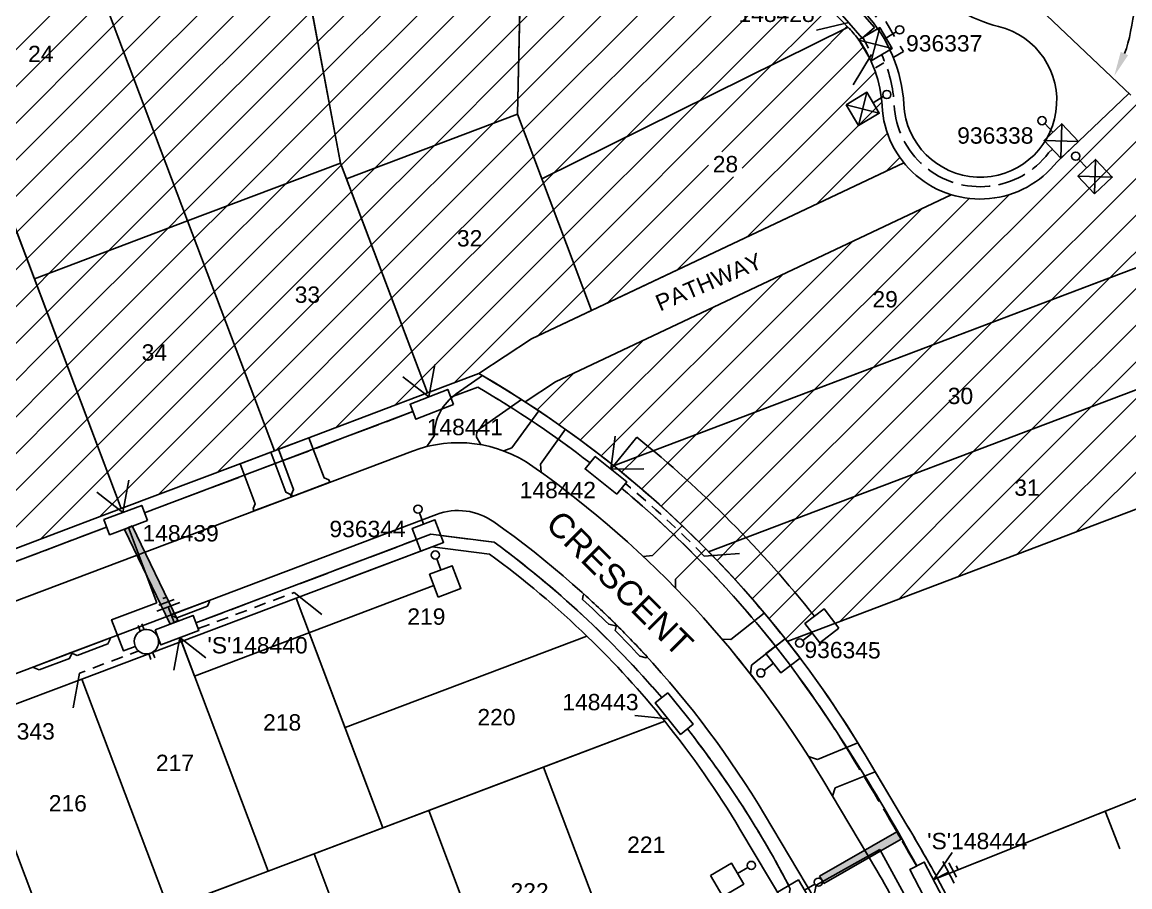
# Model space of a CAD drawing. Header units: metres. Extents: x 310835 to 311433, y 6270349 to 6270744.
# Drawn here: x 311224.4 to 311359.8, y 6270585.3 to 6270691.1 of the extents above; entities that cross this region are included whole.
import ezdxf
from ezdxf import colors
from ezdxf.entities.mleader import LeaderData, LeaderLine
from ezdxf.enums import TextEntityAlignment as Align
from ezdxf.math import Vec2, Vec3

# ---------------------------------------------------------------- set-up
doc = ezdxf.new("R2010")
doc.units = ezdxf.units.M
doc.header["$LTSCALE"] = 0.7
for name, pattern in [('Cable Exist OH', [1, 1, 0]), ('Cable Exist UG', [8.2, 4, -1.2, 1.8, -1.2]), ('Dash', [5, 3, -2]), ('IE Trench LV', [6.5, 5, -1.5])]:
    doc.linetypes.add(name, pattern=pattern)
doc.layers.get('0').update_dxf_attribs({"color": 6})
for name, color, linetype in [('_User Miscellaneous1', 3, 'Continuous'), ('_User Miscellaneous11', 7, 'Continuous'), ('_User Miscellaneous3', 11, 'Continuous'), ('_User Miscellaneous4', 7, 'Continuous'), ('_User Miscellaneous7', 150, 'Continuous'), ('_User Miscellaneous8', 7, 'Continuous'), ('_User Miscellaneous9', 8, 'Continuous'), ('Cadastre Developer_SP_NEW', 4, 'Continuous'), ('Cadastre Roads_SP_EXT', 4, 'Continuous'), ('Cadastre Roads_SP_NEW', 8, 'Continuous'), ('Duct_SP_NEW', 2, 'Continuous'), ('Equip_LV_NEW', 5, 'Continuous'), ('Mains_LV_NEW_R6', 2, 'Continuous'), ('Mains_LV_NEW_T84', 2, 'Continuous'), ('Services_SP_NEW_UG', 2, 'Continuous'), ('SupportsUG_SP_LV_NEW', 2, 'Continuous'), ('SupportsUG_SP_LV_SL_NEW', 2, 'Continuous'), ('Trench_SP_NEW', 2, 'Continuous')]:
    doc.layers.add(name, color=color, linetype=linetype)
doc.layers.add('_User Miscellaneous5', color=7, linetype='Continuous', lineweight=35)
doc.layers.add('_User Notes', color=7, linetype='Continuous', plot=False)
doc.styles.add('ARIAL', font='arial.ttf', dxfattribs={"height": 2})
doc.styles.add('POLE_LABEL', font='arial.ttf')
doc.styles.add('SL_LABEL', font='arial.ttf')
doc.styles.get("Standard").update_dxf_attribs({"font": 'arial.ttf'})
doc.styles.add('style1', font='iso3098b.shx')
doc.linetypes.add('Cable New UG', pattern='A,8,-1,["x",style1,S=3.5,R=0,X=0.35,Y=-1],-3.5', length=12.5)
doc.linetypes.add('Cable Z', pattern='A,8,-1,["Z",Standard,S=2.5,R=0,X=0.35,Y=-1.25],-3.5', length=12.5)

# ---------------------------------------------------------------- blocks, each defined once
blk = doc.blocks.new('*U86')
at = {"layer": '_User Miscellaneous7', "lineweight": -3}
for points in [[(5.99, -2.43), (5.99, -0.98)], [(4.51, -2.43), (7.49, -5.42)], [(7.48, -2.43), (4.51, -5.4)]]:
    blk.add_lwpolyline(points, dxfattribs=at)
blk.add_lwpolyline([(4.51, -5.4), (7.48, -5.4), (7.48, -2.43), (4.51, -2.43)], close=True, dxfattribs=at)
blk.add_circle((5.99, -0.48), 0.5, dxfattribs=at)
at = {"layer": '_User Miscellaneous8', "color": 2, "lineweight": -3}
blk.add_lwpolyline([(-1.49, 0), (1.49, 0), (1.49, 2.97), (-1.49, 2.97)], close=True, dxfattribs=at)
at = {"layer": '_User Miscellaneous9', "color": 2, "lineweight": -3}
for points in [[(-1.49, 2.97), (1.5, -0.01)], [(1.49, 2.97), (-1.49, -0.01)]]:
    blk.add_lwpolyline(points, dxfattribs=at)
at = {"style": 'POLE_LABEL', "flags": 9}
blk.add_attdef('STRUCTURE_PLANT_NUMBER', text='', height=0.2, dxfattribs=at).set_placement((1.64, 1.73), align=Align.MIDDLE_LEFT)
for tag, flags, p in [('STREET_CODE', 9, (1.64, 1.49)), ('COLUMN_TYPE', 9, (1.64, 1.29)), ('OWNED_BY', 9, (1.64, 1.09)), ('OPERATED_BY', 9, (1.64, 0.89)), ('STATE', 9, (1.64, 0.49)), ('MAINTAINED_BY', 9, (1.64, 0.69)), ('USAGE', 9, (1.64, 0.29)), ('LEGEND', 9, (1.64, 0.09)), ('SUBURB', 9, (1.64, -0.31)), ('STREETNAME', 9, (1.64, -0.51)), ('Z', 1, (1.64, -1.31)), ('PARENT', 9, (1.64, -0.11)), ('LOCATION', 9, (1.64, -0.71)), ('NOTES', 9, (1.64, -0.91)), ('LABEL_ALIGNMENT', 9, (1.64, -1.11))]:
    blk.add_attdef(tag, text='', height=0.2, dxfattribs=dict(flags=flags)).set_placement(p, align=Align.MIDDLE_LEFT)
at = {"layer": '_User Miscellaneous5', "style": 'ARIAL', "flags": 8}
blk.add_attdef('ASSET_NUM', text='', height=2, dxfattribs=at).set_placement((2, 3.49), align=Align.MIDDLE_LEFT)
blk = doc.blocks.new('*U49')
at = {"layer": '_User Miscellaneous8', "color": 2}
blk.add_line((0, 0), (0, 1.45), dxfattribs=at)
blk.add_circle((0, 1.95), 0.5, dxfattribs=at)
for tag, p, flags in [('Z', (0, 0), 1), ('OPERATED_BY', (0, -9.61), 9)]:
    blk.add_attdef(tag, p, '', height=0.2, dxfattribs=dict(flags=flags))
at = {"style": 'SL_LABEL', "flags": 9}
blk.add_attdef('STREET_CODE', text='', height=0.2, dxfattribs=at).set_placement((0, -0.2), align=Align.MIDDLE_LEFT)
at = {"flags": 9}
for tag, p in [('CONSTRUCTED_VOLTAGE', (0, -0.4)), ('CONTROL_TYPE', (0, -0.6)), ('OPERATING_VOLTAGE', (0, -1.4)), ('LANTERN_PURPOSE', (0, -0.8)), ('LANTERN_TYPE', (0, -1)), ('NO_PHASES', (0, -1.2)), ('ORIENTATION', (0, -1.6)), ('OWNED_BY', (0, -1.8)), ('STATE', (0, -2)), ('CEXIST', (0, -2.4)), ('CNEW', (0, -2.6)), ('CNUMBER', (0, -2.8)), ('USAGE', (0, -2.2)), ('CREMOVE', (0, -3)), ('CREPLACE', (0, -3.2)), ('LKINGHEIGHT', (0, -3.4)), ('LBRACKET', (0, -3.6)), ('LBRACKETVOCAB', (0, -3.8)), ('LCATEGORY', (0, -4)), ('LCHARGE1', (0, -4.2)), ('LCHARGE1PERCENT', (0, -4.4)), ('LCHARGE2', (0, -4.6)), ('LCHARGE2PERCENT', (0, -4.8)), ('LCHARGE3', (0, -5)), ('LCHARGE3PERCENT', (0, -5.2)), ('LEXIST', (0, -5.4)), ('LLAMP', (0, -5.6)), ('LLAMPVOCAB', (0, -5.8)), ('LMAST', (0, -6)), ('LMASTVOCAB', (0, -6.2)), ('LNEW', (0, -6.4)), ('LANTNUMBER', (0, -6.6)), ('LOUTREACH', (0, -7)), ('LOUTREACHVOCAB', (0, -7.2)), ('LRATECODE', (0, -7.4)), ('LREMOVE', (0, -7.6)), ('LREPLACE', (0, -7.8)), ('LTYPE', (0, -8)), ('LTYPEVOCAB', (0, -8.2)), ('SUBURB', (0, -8.6)), ('STREETNAME', (0, -8.8)), ('LEGEND', (0, -8.4)), ('LOCATION', (0, -9)), ('NOTES', (0, -9.2)), ('MAINTAINED_BY', (0, -9.86))]:
    blk.add_attdef(tag, text='', height=0.2, dxfattribs=at).set_placement(p, align=Align.MIDDLE_LEFT)
at = {"layer": '_User Notes', "style": 'SL_LABEL', "flags": 8}
blk.add_attdef('ASSET_NUM', text='', height=2.5, dxfattribs=at).set_placement((2, 2), align=Align.MIDDLE_LEFT)
at = {"layer": '_User Notes', "flags": 8}
blk.add_attdef('LNUMBER', text='', height=2.5, dxfattribs=at).set_placement((1.2, -2.8), align=Align.MIDDLE_LEFT)
blk = doc.blocks.new('*U52')
at = {"lineweight": -3}
blk.add_lwpolyline([(-2.31, 2.64), (2.63, 2.33), (2.5, 0.35), (-2.44, 0.66)], close=True, dxfattribs=at)
for tag, flags, p in [('STREET_CODE', 9, (1.5, 3.5)), ('OWNED_BY', 9, (1.5, 3.3)), ('OPERATED_BY', 9, (1.5, 3.1)), ('STATE', 9, (1.5, 2.7)), ('MAINTAINED_BY', 9, (1.5, 2.9)), ('SUPPORT_TYPE', 9, (1.5, 2.5)), ('SUBURB', 9, (1.5, 1.7)), ('STREETNAME', 9, (1.5, 1.5)), ('USAGE', 9, (1.5, 2.3)), ('LEGEND', 9, (1.5, 2.1)), ('PARENT', 9, (1.5, 1.9)), ('LOCATION', 9, (1.5, 1.3)), ('Z', 1, (1.5, 0.9)), ('NOTES', 9, (1.5, 1.1))]:
    blk.add_attdef(tag, text='', height=0.2, dxfattribs=dict(flags=flags)).set_placement(p, align=Align.MIDDLE_LEFT)
at = {"layer": '_User Miscellaneous4', "style": 'ARIAL', "flags": 8}
blk.add_attdef('ASSET_NUM', text='', height=2, dxfattribs=at).set_placement((2, 5.5), align=Align.MIDDLE_LEFT)
blk = doc.blocks.new('*U53')
at = {"layer": 'Services_SP_NEW_UG', "color": 2, "flags": 128}
blk.add_lwpolyline([(-4.8, -0.75), (-7.05, 2.93)], dxfattribs=at)
at = {"layer": 'Services_SP_NEW_UG', "color": 2, "linetype": 'Dash', "ltscale": 0.7, "flags": 128}
blk.add_lwpolyline([(-2.47, -0.75), (-4.8, -0.75)], dxfattribs=at)
blk = doc.blocks.new('*U35')
at = {"lineweight": -3}
blk.add_lwpolyline([(-2.48, 2.49), (2.47, 2.49), (2.47, 0.51), (-2.48, 0.51)], close=True, dxfattribs=at)
for tag, flags, p in [('STREET_CODE', 9, (1.5, 3.5)), ('OWNED_BY', 9, (1.5, 3.3)), ('OPERATED_BY', 9, (1.5, 3.1)), ('STATE', 9, (1.5, 2.7)), ('MAINTAINED_BY', 9, (1.5, 2.9)), ('SUPPORT_TYPE', 9, (1.5, 2.5)), ('SUBURB', 9, (1.5, 1.7)), ('STREETNAME', 9, (1.5, 1.5)), ('USAGE', 9, (1.5, 2.3)), ('LEGEND', 9, (1.5, 2.1)), ('PARENT', 9, (1.5, 1.9)), ('LOCATION', 9, (1.5, 1.3)), ('Z', 1, (1.5, 0.9)), ('NOTES', 9, (1.5, 1.1))]:
    blk.add_attdef(tag, text='', height=0.2, dxfattribs=dict(flags=flags)).set_placement(p, align=Align.MIDDLE_LEFT)
at = {"layer": '_User Miscellaneous4', "style": 'ARIAL', "flags": 8}
blk.add_attdef('ASSET_NUM', text='', height=2, dxfattribs=at).set_placement((2, 5.5), align=Align.MIDDLE_LEFT)
blk = doc.blocks.new('A$C1B2C29DD')
at = {"layer": 'Services_SP_NEW_UG', "color": 2, "flags": 128}
for points in [[(0, 0), (-2.1, 3.44)], [(0, 0), (2.1, 3.44)]]:
    blk.add_lwpolyline(points, dxfattribs=at)
blk = doc.blocks.new('*U54')
at = {"layer": 'Services_SP_NEW_UG', "color": 2, "flags": 128}
blk.add_lwpolyline([(-15.01, -0.75), (-17.26, 2.93)], dxfattribs=at)
at = {"layer": 'Services_SP_NEW_UG', "color": 2, "linetype": 'Dash', "ltscale": 0.7, "flags": 128}
blk.add_lwpolyline([(-2.47, -0.75), (-15.01, -0.75)], dxfattribs=at)
blk = doc.blocks.new('*U55')
at = {"layer": 'Services_SP_NEW_UG', "color": 2, "flags": 128}
blk.add_lwpolyline([(13, -0.75), (15.24, 2.93)], dxfattribs=at)
at = {"layer": 'Services_SP_NEW_UG', "color": 2, "linetype": 'Dash', "ltscale": 0.7, "flags": 128}
blk.add_lwpolyline([(2.47, -0.75), (13, -0.75)], dxfattribs=at)
blk = doc.blocks.new('*U36')
at = {"layer": '_User Miscellaneous7', "lineweight": -3}
blk.add_lwpolyline([(0, -3.03), (0, -1.58)], dxfattribs=at)
blk.add_lwpolyline([(-1.49, -6), (1.49, -6), (1.49, -3.03), (-1.49, -3.03)], close=True, dxfattribs=at)
blk.add_circle((0, -1.08), 0.5, dxfattribs=at)
at = {"layer": '_User Miscellaneous8', "color": 2, "lineweight": -3}
blk.add_lwpolyline([(-1.49, 0), (1.49, 0), (1.49, 2.97), (-1.49, 2.97)], close=True, dxfattribs=at)
at = {"style": 'POLE_LABEL', "flags": 9}
blk.add_attdef('STRUCTURE_PLANT_NUMBER', text='', height=0.2, dxfattribs=at).set_placement((1.64, 1.73), align=Align.MIDDLE_LEFT)
for tag, flags, p in [('STREET_CODE', 9, (1.64, 1.49)), ('COLUMN_TYPE', 9, (1.64, 1.29)), ('OWNED_BY', 9, (1.64, 1.09)), ('OPERATED_BY', 9, (1.64, 0.89)), ('STATE', 9, (1.64, 0.49)), ('MAINTAINED_BY', 9, (1.64, 0.69)), ('USAGE', 9, (1.64, 0.29)), ('LEGEND', 9, (1.64, 0.09)), ('SUBURB', 9, (1.64, -0.31)), ('STREETNAME', 9, (1.64, -0.51)), ('Z', 1, (1.64, -1.31)), ('PARENT', 9, (1.64, -0.11)), ('LOCATION', 9, (1.64, -0.71)), ('NOTES', 9, (1.64, -0.91)), ('LABEL_ALIGNMENT', 9, (1.64, -1.11))]:
    blk.add_attdef(tag, text='', height=0.2, dxfattribs=dict(flags=flags)).set_placement(p, align=Align.MIDDLE_LEFT)
at = {"layer": '_User Miscellaneous5', "style": 'ARIAL', "flags": 8}
blk.add_attdef('ASSET_NUM', text='', height=2, dxfattribs=at).set_placement((2, 3.49), align=Align.MIDDLE_LEFT)
blk = doc.blocks.new('*U161')
at = {"layer": '_User Miscellaneous7', "lineweight": -3}
blk.add_lwpolyline([(-5.94, -3.03), (-5.94, -1.58)], dxfattribs=at)
blk.add_lwpolyline([(-7.42, -6), (-4.45, -6), (-4.45, -3.03), (-7.42, -3.03)], close=True, dxfattribs=at)
blk.add_circle((-5.94, -1.08), 0.5, dxfattribs=at)
at = {"layer": '_User Miscellaneous8', "color": 2, "lineweight": -3}
blk.add_lwpolyline([(-1.49, 0), (1.49, 0), (1.49, 2.97), (-1.49, 2.97)], close=True, dxfattribs=at)
at = {"style": 'POLE_LABEL', "flags": 9}
blk.add_attdef('STRUCTURE_PLANT_NUMBER', text='', height=0.2, dxfattribs=at).set_placement((1.64, 1.73), align=Align.MIDDLE_LEFT)
for tag, flags, p in [('STREET_CODE', 9, (1.64, 1.49)), ('COLUMN_TYPE', 9, (1.64, 1.29)), ('OWNED_BY', 9, (1.64, 1.09)), ('OPERATED_BY', 9, (1.64, 0.89)), ('STATE', 9, (1.64, 0.49)), ('MAINTAINED_BY', 9, (1.64, 0.69)), ('USAGE', 9, (1.64, 0.29)), ('LEGEND', 9, (1.64, 0.09)), ('SUBURB', 9, (1.64, -0.31)), ('STREETNAME', 9, (1.64, -0.51)), ('Z', 1, (1.64, -1.31)), ('PARENT', 9, (1.64, -0.11)), ('LOCATION', 9, (1.64, -0.71)), ('NOTES', 9, (1.64, -0.91)), ('LABEL_ALIGNMENT', 9, (1.64, -1.11))]:
    blk.add_attdef(tag, text='', height=0.2, dxfattribs=dict(flags=flags)).set_placement(p, align=Align.MIDDLE_LEFT)
at = {"layer": '_User Miscellaneous5', "style": 'ARIAL', "flags": 8}
blk.add_attdef('ASSET_NUM', text='', height=2, dxfattribs=at).set_placement((2, 3.49), align=Align.MIDDLE_LEFT)
blk = doc.blocks.new('Earth')
for p, q in [((0, -2.04), (0, 0)), ((-1.5, -2.04), (1.5, -2.04)), ((-1, -2.64), (1, -2.64)), ((-0.25, -3.24), (0.25, -3.24))]:
    blk.add_line(p, q)
blk = doc.blocks.new('LV_UG_LINKS_OPEN_NEW')
blk.add_wipeout([(-1.17, 0.93), (-1.28, 0.78), (-1.36, 0.61), (-1.43, 0.44), (-1.47, 0.25), (-1.49, 0.07), (-1.49, -0.12), (-1.46, -0.31), (-1.41, -0.49), (-1.34, -0.66), (-1.25, -0.82), (-1.13, -0.97), (-1, -1.11), (-0.86, -1.22), (-0.7, -1.32), (-0.53, -1.4), (-0.35, -1.45), (-0.16, -1.49), (0.03, -1.49), (0.21, -1.48), (0.4, -1.44), (0.57, -1.38), (0.74, -1.3), (0.9, -1.19), (1.04, -1.07), (1.17, -0.93), (1.28, -0.78), (1.36, -0.61), (1.43, -0.44), (1.47, -0.25), (1.49, -0.07), (1.49, 0.12), (1.46, 0.31), (1.41, 0.49), (1.34, 0.66), (1.25, 0.82), (1.13, 0.97), (1, 1.11), (0.86, 1.22), (0.7, 1.32), (0.53, 1.4), (0.35, 1.45), (0.16, 1.49), (-0.03, 1.49), (-0.21, 1.48), (-0.4, 1.44), (-0.57, 1.38), (-0.74, 1.3), (-0.9, 1.19), (-1.04, 1.07)])
for p, q in [((-0.25, 1.47), (-0.25, 2.22)), ((0.25, 1.47), (0.25, 2.22)), ((-0.25, -1.47), (-0.25, -2.22)), ((0.25, -1.47), (0.25, -2.22))]:
    blk.add_line(p, q)
blk.add_lwpolyline([(1.49, 0, 1), (-1.49, 0, 1)], format="xyb", close=True)
for tag, p, flags in [('ORIENTATION', (0, 0), 9), ('Z', (0, 0), 1), ('USAGE', (0, -0.2), 9), ('NOTES', (0, -0.4), 9)]:
    blk.add_attdef(tag, p, '', height=0.2, dxfattribs=dict(flags=flags))
blk = doc.blocks.new('*U135')
at = {"layer": '_User Miscellaneous7', "lineweight": -3}
for points in [[(0, -3.03), (0, -1.58)], [(-1.49, -3.03), (1.5, -6.01)], [(1.49, -3.03), (-1.49, -6)]]:
    blk.add_lwpolyline(points, dxfattribs=at)
blk.add_lwpolyline([(-1.49, -6), (1.49, -6), (1.49, -3.03), (-1.49, -3.03)], close=True, dxfattribs=at)
blk.add_circle((0, -1.08), 0.5, dxfattribs=at)
at = {"layer": '_User Miscellaneous8', "color": 2, "lineweight": -3}
blk.add_lwpolyline([(-1.49, 0), (1.49, 0), (1.49, 2.97), (-1.49, 2.97)], close=True, dxfattribs=at)
at = {"layer": '_User Miscellaneous9', "color": 2, "lineweight": -3}
for points in [[(-1.49, 2.97), (1.5, -0.01)], [(1.49, 2.97), (-1.49, -0.01)]]:
    blk.add_lwpolyline(points, dxfattribs=at)
at = {"style": 'POLE_LABEL', "flags": 9}
blk.add_attdef('STRUCTURE_PLANT_NUMBER', text='', height=0.2, dxfattribs=at).set_placement((1.64, 1.73), align=Align.MIDDLE_LEFT)
for tag, flags, p in [('STREET_CODE', 9, (1.64, 1.49)), ('COLUMN_TYPE', 9, (1.64, 1.29)), ('OWNED_BY', 9, (1.64, 1.09)), ('OPERATED_BY', 9, (1.64, 0.89)), ('STATE', 9, (1.64, 0.49)), ('MAINTAINED_BY', 9, (1.64, 0.69)), ('USAGE', 9, (1.64, 0.29)), ('LEGEND', 9, (1.64, 0.09)), ('SUBURB', 9, (1.64, -0.31)), ('STREETNAME', 9, (1.64, -0.51)), ('Z', 1, (1.64, -1.31)), ('PARENT', 9, (1.64, -0.11)), ('LOCATION', 9, (1.64, -0.71)), ('NOTES', 9, (1.64, -0.91)), ('LABEL_ALIGNMENT', 9, (1.64, -1.11))]:
    blk.add_attdef(tag, text='', height=0.2, dxfattribs=dict(flags=flags)).set_placement(p, align=Align.MIDDLE_LEFT)
at = {"layer": '_User Miscellaneous5', "style": 'ARIAL', "flags": 8}
blk.add_attdef('ASSET_NUM', text='', height=2, dxfattribs=at).set_placement((2, 3.49), align=Align.MIDDLE_LEFT)

msp = doc.modelspace()

# ---------------------------------------------------------------- hatches: boundary and pattern name
at = {"layer": '_User Miscellaneous1'}
h = msp.add_hatch(dxfattribs=at)
h.set_pattern_fill('ANSI31', color=256)
h.paths.add_polyline_path([(311255.78, 6270713.92), (311236.21, 6270711.57, 0.012697), (311228.8, 6270710.5, 0.001187), (311228.11, 6270710.38), (311244.59, 6270666.77), (311263.29, 6270673.84)])
h.paths.add_polyline_path([(311224.61, 6270685.68), (311228.72, 6270685.68), (311228.72, 6270688.69), (311224.61, 6270688.69)], flags=24)
h.paths.add_polyline_path([(311245.3, 6270692.29), (311249.42, 6270692.29), (311249.42, 6270695.36), (311245.3, 6270695.36)], flags=24)
h = msp.add_hatch(dxfattribs=at)
h.set_pattern_fill('ANSI31', color=256)
h.paths.add_polyline_path([(311285.67, 6270713.07, 0.084709), (311259.63, 6270714.38), (311255.78, 6270713.92), (311263.29, 6270673.84), (311264.02, 6270671.92), (311284.92, 6270679.81)])
h.paths.add_polyline_path([(311269.77, 6270695.99), (311273.9, 6270695.99), (311273.9, 6270699.05), (311269.77, 6270699.05)], flags=24)
h = msp.add_hatch(dxfattribs=at)
h.set_pattern_fill('ANSI31', color=256)
h.paths.add_polyline_path([(311285.67, 6270713.07), (311284.92, 6270679.81), (311287.75, 6270672.34), (311326.66, 6270688.88, 0.030934), (311325.48, 6270690.32, 0.151311)])
h.paths.add_polyline_path([(311298.13, 6270692.61), (311302.24, 6270692.61), (311302.24, 6270695.63), (311298.13, 6270695.63)], flags=24)
h.paths.add_polyline_path([(311308.28, 6270672.16), (311312.41, 6270672.16), (311312.41, 6270675.23), (311308.28, 6270675.23)], flags=24)
h = msp.add_hatch(dxfattribs=at)
h.set_pattern_fill('ANSI31', color=256)
h.paths.add_polyline_path([(311228.11, 6270710.38, 0.034177), (311208.56, 6270705.53), (311222.26, 6270669.26), (311225.88, 6270659.7), (311244.59, 6270666.77)])
h.paths.add_polyline_path([(311224.61, 6270685.68), (311228.72, 6270685.68), (311228.72, 6270688.69), (311224.61, 6270688.69)], flags=24)
h = msp.add_hatch(dxfattribs=at)
h.set_pattern_fill('ANSI31', color=256)
edge = h.paths.add_edge_path()
edge.add_arc((311314.51, 6270680.08), 15, 2.8969, 35.9496)
edge.add_line((311326.66, 6270688.88), (311287.75, 6270672.34))
edge.add_line((311287.75, 6270672.34), (311293.99, 6270655.8))
edge.add_line((311293.99, 6270655.8), (311332.17, 6270673.87))
edge.add_arc((311341.48, 6270681.44), 12, 182.8969, 219.1261, ccw=False)
h.paths.add_polyline_path([(311308.28, 6270672.16), (311312.41, 6270672.16), (311312.41, 6270675.23), (311308.28, 6270675.23)], flags=16)
h = msp.add_hatch(dxfattribs=at)
h.set_pattern_fill('ANSI31', color=256)
h.paths.add_polyline_path([(311374.87, 6270666.46), (311359.89, 6270682.14), (311359.68, 6270682.34), (311350.89, 6270673.99, -0.309069), (311337.96, 6270669.97), (311289.59, 6270647.08), (311285.86, 6270644.64, -0.018403), (311293.8, 6270639.07, -0.006917), (311296.68, 6270636.83)])
h.paths.add_polyline_path([(311327.81, 6270655.65), (311331.94, 6270655.65), (311331.94, 6270658.71), (311327.81, 6270658.71)], flags=24)
h = msp.add_hatch(dxfattribs=at)
h.set_pattern_fill('ANSI31', color=256)
h.paths.add_polyline_path([(311287.75, 6270672.34), (311284.92, 6270679.81), (311264.02, 6270671.92), (311273.91, 6270645.73), (311280.21, 6270648.1), (311286.65, 6270652.33), (311294.11, 6270655.5)])
h.paths.add_polyline_path([(311277.02, 6270663.09), (311281.15, 6270663.09), (311281.15, 6270666.16), (311277.02, 6270666.16)], flags=24)
h = msp.add_hatch(dxfattribs=at)
h.set_pattern_fill('ANSI31', color=256)
h.paths.add_polyline_path([(311264.02, 6270671.92), (311263.29, 6270673.84), (311244.59, 6270666.77), (311255.21, 6270638.66), (311255.7, 6270638.84), (311255.7, 6270638.84), (311259.44, 6270640.26), (311273.91, 6270645.73)])
h.paths.add_polyline_path([(311257.19, 6270656.2), (311261.32, 6270656.2), (311261.32, 6270659.27), (311257.19, 6270659.27)], flags=24)
h = msp.add_hatch(dxfattribs=at)
h.set_pattern_fill('ANSI31', color=256)
h.paths.add_polyline_path([(311222.26, 6270669.26), (311202.91, 6270661.95), (311217.14, 6270624.28), (311217.64, 6270624.46), (311217.64, 6270624.46), (311221.38, 6270625.88), (311236.5, 6270631.59), (311225.88, 6270659.7)])
h.paths.add_polyline_path([(311217.64, 6270646.72), (311221.77, 6270646.72), (311221.77, 6270649.79), (311217.64, 6270649.79)], flags=24)
h = msp.add_hatch(dxfattribs=at)
h.set_pattern_fill('ANSI31', color=256)
h.paths.add_polyline_path([(311244.59, 6270666.77), (311225.88, 6270659.7), (311236.5, 6270631.59), (311251.02, 6270637.08), (311251.02, 6270637.08), (311255.21, 6270638.66)])
h.paths.add_polyline_path([(311238.48, 6270649.13), (311242.61, 6270649.13), (311242.61, 6270652.2), (311238.48, 6270652.2)], flags=24)
h = msp.add_hatch(dxfattribs=at)
h.set_pattern_fill('ANSI31', color=256)
h.paths.add_polyline_path([(311385.28, 6270655.48), (311375.8, 6270665.49), (311374.87, 6270666.46), (311296.68, 6270636.83, -0.024816), (311306.45, 6270628.15, -0.004934), (311308.29, 6270626.31)])
h.paths.add_polyline_path([(311337.02, 6270643.82), (311341.15, 6270643.82), (311341.15, 6270646.89), (311337.02, 6270646.89)], flags=24)
h = msp.add_hatch(dxfattribs=at)
h.set_pattern_fill('ANSI31', color=256)
h.paths.add_polyline_path([(311395.45, 6270644.75), (311385.28, 6270655.48), (311308.29, 6270626.31, -0.027653), (311317.9, 6270615.36)])
h.paths.add_polyline_path([(311345.15, 6270632.62), (311349.28, 6270632.62), (311349.28, 6270635.68), (311345.15, 6270635.68)], flags=24)
at = {"layer": '_User Miscellaneous11'}
h = msp.add_hatch(color=256, dxfattribs=at)
h.dxf.hatch_style = 1
h.paths.add_polyline_path([(311237.86, 6270629.44), (311236.89, 6270629.08), (311242.47, 6270617.48), (311243.44, 6270617.85)])
h = msp.add_hatch(color=256, dxfattribs=at)
h.dxf.hatch_style = 1
h.paths.add_polyline_path([(311321.91, 6270586.66), (311322.33, 6270585.7), (311331.8, 6270591.17), (311331.32, 6270592.09)])

# ---------------------------------------------------------------- linework, layer by layer
at = {"layer": 'Cadastre Developer_SP_NEW'}
for p, q in [((311255.78, 6270713.92), (311263.29, 6270673.84)), ((311285.67, 6270713.07), (311284.92, 6270679.81)), ((311284.92, 6270679.81), (311285.67, 6270713.07)), ((311244.59, 6270666.77), (311228.11, 6270710.38)), ((311208.56, 6270705.53), (311225.88, 6270659.7)), ((311341.6, 6270699.57), (311359.89, 6270682.14)), ((311325.35, 6270690.45), (311287.9, 6270671.93)), ((311325.35, 6270690.45), (311287.9, 6270671.93)), ((311325.35, 6270690.45), (311287.9, 6270671.93)), ((311350.89, 6270673.99), (311359.68, 6270682.34)), ((311264.02, 6270671.92), (311284.92, 6270679.81)), ((311284.92, 6270679.81), (311264.02, 6270671.92)), ((311284.92, 6270679.81), (311293.99, 6270655.8)), ((311287.75, 6270672.34), (311284.92, 6270679.81)), ((311287.75, 6270672.34), (311284.92, 6270679.81)), ((311293.99, 6270655.8), (311284.92, 6270679.81)), ((311263.29, 6270673.84), (311244.59, 6270666.77)), ((311273.91, 6270645.73), (311263.29, 6270673.84)), ((311263.29, 6270673.84), (311264.02, 6270671.92)), ((311286.65, 6270652.33), (311332.17, 6270673.87)), ((311286.65, 6270652.33), (311332.17, 6270673.87)), ((311293.99, 6270655.8), (311332.17, 6270673.87)), ((311293.99, 6270655.8), (311332.17, 6270673.87)), ((311264.02, 6270671.92), (311273.91, 6270645.73)), ((311264.02, 6270671.92), (311273.91, 6270645.73)), ((311287.75, 6270672.34), (311293.99, 6270655.8)), ((311287.75, 6270672.34), (311293.99, 6270655.8)), ((311222.26, 6270669.26), (311236.5, 6270631.59)), ((311337.96, 6270669.97), (311289.59, 6270647.08)), ((311244.59, 6270666.77), (311225.88, 6270659.7)), ((311255.21, 6270638.66), (311244.59, 6270666.77)), ((311296.68, 6270636.83), (311374.87, 6270666.46)), ((311225.88, 6270659.7), (311236.5, 6270631.59)), ((311296.68, 6270636.83), (311357.23, 6270659.77)), ((311357.23, 6270659.77), (311296.68, 6270636.83)), ((311286.65, 6270652.33), (311293.99, 6270655.8)), ((311385.28, 6270655.48), (311308.29, 6270626.31)), ((311280.21, 6270648.1), (311286.65, 6270652.33)), ((311280.21, 6270648.1), (311286.65, 6270652.33)), ((311273.91, 6270645.73), (311280.21, 6270648.1)), ((311308.29, 6270626.31), (311366.94, 6270648.53)), ((311308.29, 6270626.31), (311366.94, 6270648.53)), ((311289.59, 6270647.08), (311285.86, 6270644.64)), ((311317.9, 6270615.36), (311395.41, 6270644.73)), ((311367.63, 6270634.21), (311317.9, 6270615.36)), ((311274.5, 6270626.92), (311257.87, 6270620.64)), ((311274.5, 6270626.92), (311264.33, 6270623.08)), ((311274.5, 6270626.92), (311281.51, 6270626.03)), ((311257.87, 6270620.64), (311243.84, 6270615.33)), ((311268.47, 6270592.57), (311257.87, 6270620.64)), ((311257.87, 6270620.64), (311263.88, 6270604.73)), ((311336.24, 6270586.42), (311418.84, 6270619.3)), ((311418.84, 6270619.3), (311336.24, 6270586.42)), ((311243.84, 6270615.33), (311231.67, 6270610.74)), ((311254.44, 6270587.27), (311243.84, 6270615.33)), ((311293.42, 6270615.99), (311263.85, 6270604.82)), ((311231.67, 6270610.74), (311217.64, 6270605.44)), ((311242.28, 6270582.68), (311231.67, 6270610.74)), ((311217.64, 6270605.44), (311228.24, 6270577.37)), ((311268.47, 6270592.57), (311302.93, 6270605.59)), ((311268.47, 6270592.57), (311302.93, 6270605.59)), ((311302.93, 6270605.59), (311288.12, 6270599.99)), ((311263.88, 6270604.73), (311268.47, 6270592.57)), ((311332.53, 6270592.9), (311327.42, 6270601.49)), ((311328.89, 6270599.01), (311327.42, 6270601.49)), ((311288.12, 6270599.99), (311274.09, 6270594.69)), ((311298.72, 6270571.94), (311288.12, 6270599.99)), ((311328.89, 6270599.01), (311332.53, 6270592.9)), ((311332.53, 6270592.9), (311328.89, 6270599.01)), ((311274.09, 6270594.69), (311260.06, 6270589.39)), ((311284.72, 6270566.54), (311274.09, 6270594.69)), ((311254.44, 6270587.27), (311268.47, 6270592.57)), ((311317.47, 6270583.4), (311312.12, 6270592.38)), ((311260.06, 6270589.39), (311246.02, 6270584.09)), ((311270.73, 6270561.14), (311260.06, 6270589.39)), ((311242.28, 6270582.68), (311254.44, 6270587.27))]:
    msp.add_line(p, q, dxfattribs=at)
at = {"layer": 'Cadastre Developer_SP_NEW', "linetype": 'Dash', "flags": 128}
msp.add_lwpolyline([(311235.86, 6270714.65), (311251.97, 6270716.58), (311251.92, 6270716.97), (311258.82, 6270717.79), (311258.87, 6270717.4), (311259.27, 6270717.45, -0.076921), (311283.91, 6270716.61), (311284.1, 6270717.49), (311288.95, 6270716.41), (311288.76, 6270715.53, -0.131143), (311325.03, 6270695.23), (311325.42, 6270695.57), (311329.03, 6270691.41), (311329.79, 6270691.39), (311332.1, 6270687.5), (311328.69, 6270685.47)], format="xyb", dxfattribs=at)
at = {"layer": 'Cadastre Developer_SP_NEW'}
for points in [[(311255.78, 6270713.92), (311263.29, 6270673.84), (311244.59, 6270666.77), (311228.11, 6270710.38, -0.001187), (311228.8, 6270710.5, -0.012697), (311236.21, 6270711.57), (311255.78, 6270713.92)], [(311259.63, 6270714.38, -0.084709), (311285.67, 6270713.07), (311284.92, 6270679.81), (311264.02, 6270671.92), (311263.29, 6270673.84), (311255.78, 6270713.92), (311259.63, 6270714.38)], [(311225.88, 6270659.7), (311244.59, 6270666.77), (311228.11, 6270710.38, 0.034177), (311208.56, 6270705.53), (311222.26, 6270669.26), (311225.88, 6270659.7)]]:
    msp.add_lwpolyline(points, format="xyb", close=True, dxfattribs=at)
for points in [[(311255.21, 6270638.66), (311244.59, 6270666.77), (311263.29, 6270673.84), (311273.91, 6270645.73), (311255.21, 6270638.66)], [(311222.26, 6270669.26), (311236.5, 6270631.59), (311217.14, 6270624.28), (311202.91, 6270661.95), (311222.26, 6270669.26)], [(311236.5, 6270631.59), (311255.21, 6270638.66), (311244.59, 6270666.77), (311225.88, 6270659.7), (311236.5, 6270631.59)]]:
    msp.add_lwpolyline(points, close=True, dxfattribs=at)
for points in [[(311424.39, 6270621.52), (311336.24, 6270586.42)], [(311356.78, 6270594.6), (311358.56, 6270590)]]:
    msp.add_lwpolyline(points, dxfattribs=at)
for centre, radius, start, end in [((311268.83, 6270637.42), 77.5, 43.037, 77.4539), ((311314.51, 6270680.08), 15, 35.9497, 43.0369), ((311314.51, 6270680.08), 15, 2.8969, 35.9496), ((311341.48, 6270681.44), 12, 182.8969, 229.4412), ((311341.48, 6270681.44), 12, 229.4412, 321.6308), ((311214.21, 6270534.05), 131.78, 30.7822, 59.9424), ((311214.21, 6270534.05), 131.77, 52.8403, 59.9425), ((311214.21, 6270534.05), 131.77, 45.5688, 52.8404), ((311214.21, 6270534.05), 131.77, 38.6636, 45.5689), ((311214.21, 6270534.05), 113.97, 45.9183, 53.8049), ((311214.21, 6270534.05), 113.97, 38.8801, 45.9183), ((311214.21, 6270534.05), 131.77, 30.7821, 38.1021), ((311214.21, 6270534.05), 113.97, 30.7821, 38.8801), ((311139.23, 6270477.75), 225, 28.8824, 30.7823), ((311139.23, 6270477.74), 225.01, 28.8824, 30.7823), ((311045.81, 6270432.26), 328.81, 23.6041, 27.96)]:
    msp.add_arc(centre, radius, start, end, dxfattribs=at)
at = {"layer": 'Cadastre Roads_SP_NEW'}
for p, q in [((311280.64, 6270647.85), (311277.45, 6270645.61)), ((311285.42, 6270644.92), (311280.36, 6270641.37)), ((311287.53, 6270643.54), (311284.23, 6270639.04)), ((311290.78, 6270641.29), (311287.74, 6270637.02)), ((311274.76, 6270640.5), (311273.85, 6270639.17)), ((311279.92, 6270640.32), (311280.44, 6270639.41)), ((311193.41, 6270608.9), (311272.11, 6270638.63)), ((311284.23, 6270639.04), (311283.26, 6270638.64)), ((311287.74, 6270637.02), (311287.82, 6270636.03)), ((311196.34, 6270601.13), (311275.04, 6270630.86)), ((311305.07, 6270629.49), (311301.44, 6270625.86)), ((311301.44, 6270625.86), (311300.29, 6270625.75)), ((311307.94, 6270626.66), (311304.25, 6270622.97)), ((311304.25, 6270622.97), (311304.24, 6270621.88)), ((311315.1, 6270618.81), (311311.03, 6270615.58)), ((311311.03, 6270615.58), (311309.94, 6270615.62)), ((311317.65, 6270615.68), (311313.54, 6270612.44)), ((311313.54, 6270612.44), (311313.42, 6270611.36)), ((311326.54, 6270602.93), (311321.6, 6270600.93)), ((311321.6, 6270600.93), (311320.51, 6270601.27)), ((311328.64, 6270599.42), (311323.77, 6270597.44)), ((311328.87, 6270587.32), (311322.26, 6270598.42)), ((311323.77, 6270597.44), (311323.45, 6270596.43)), ((311322.95, 6270581.05), (311315.13, 6270594.17))]:
    msp.add_line(p, q, dxfattribs=at)
for points in [[(311261.98, 6270634.81), (311261.87, 6270635.09), (311261.29, 6270635.35), (311259.44, 6270640.26), (311255.7, 6270638.84), (311257.55, 6270633.94), (311257.29, 6270633.36), (311257.4, 6270633.07)], [(311252.72, 6270631.3), (311252.62, 6270631.59), (311252.88, 6270632.17), (311251.02, 6270637.08), (311254.76, 6270638.49), (311256.62, 6270633.58), (311257.2, 6270633.32), (311257.3, 6270633.04)], [(311243.28, 6270618.22), (311242.7, 6270618.49), (311242.65, 6270618.63), (311247.23, 6270620.36), (311247.28, 6270620.22), (311247.02, 6270619.64)], [(311231.12, 6270613.63), (311230.54, 6270613.89), (311230.48, 6270614.03), (311235.07, 6270615.76), (311235.12, 6270615.62), (311234.86, 6270615.04)], [(311226.44, 6270611.86), (311225.86, 6270612.12), (311225.81, 6270612.26), (311230.39, 6270614), (311230.44, 6270613.86), (311230.18, 6270613.28)]]:
    msp.add_lwpolyline(points, close=True, dxfattribs=at)
for points in [[(311292.86, 6270620.49), (311292.96, 6270621.01), (311293.07, 6270621.12, -0.011556), (311297.01, 6270617.38), (311296.91, 6270617.27), (311296.09, 6270617.44, 0.009514)], [(311296.89, 6270616.67), (311296.99, 6270617.19), (311297.09, 6270617.3, -0.011334), (311300.79, 6270613.45), (311300.68, 6270613.34), (311299.89, 6270613.53, 0.006179)]]:
    msp.add_lwpolyline(points, format="xyb", close=True, dxfattribs=at)
for centre, radius, start, end in [((311347.97, 6270707.68), 17.65, 221.604, 256.1234), ((311314.53, 6270680.1), 17.65, 2.8982, 43.051), ((311341.5, 6270681.47), 9.35, 182.911, 76.1234), ((311280.95, 6270640.51), 6.19, 124.4376, 180.0981), ((311280.95, 6270640.51), 1.05, 124.4376, 190.3825), ((311277.69, 6270623.85), 15.8, 54.7407, 110.6961), ((311214.21, 6270534.05), 125.77, 30.7822, 54.7407), ((311277.69, 6270623.85), 7.5, 54.7407, 110.6961), ((311214.21, 6270534.05), 117.47, 30.7821, 54.7407), ((311214.21, 6270534.05), 125.77, 36.5922, 39.389), ((311277.32, 6270556.62), 60, 26.0021, 30.7823)]:
    msp.add_arc(centre, radius, start, end, dxfattribs=at)
at = {"layer": 'Duct_SP_NEW'}
for p, q in [((311236.91, 6270629.03), (311237.38, 6270629.26)), ((311236.91, 6270629.03), (311242.49, 6270617.44)), ((311237.84, 6270629.49), (311237.38, 6270629.26)), ((311237.84, 6270629.49), (311243.42, 6270617.89)), ((311242.49, 6270617.44), (311242.96, 6270617.66)), ((311243.42, 6270617.89), (311242.96, 6270617.66)), ((311321.86, 6270586.63), (311331.3, 6270592.08)), ((311331.3, 6270592.08), (311331.56, 6270591.63)), ((311322.38, 6270585.73), (311331.82, 6270591.18)), ((311331.82, 6270591.18), (311331.56, 6270591.63)), ((311321.86, 6270586.63), (311322.12, 6270586.18)), ((311322.38, 6270585.73), (311322.12, 6270586.18))]:
    msp.add_line(p, q, dxfattribs=at)
at = {"layer": 'Mains_LV_NEW_R6', "linetype": 'Cable Z', "flags": 128}
for points in [[(311299.5, 6270640.33), (311296.35, 6270636.43)], [(311274.7, 6270622.18), (311245.43, 6270611.12), (311243.66, 6270615.81)]]:
    msp.add_lwpolyline(points, dxfattribs=at)
msp.add_lwpolyline([(311321.22, 6270618.42, 0.05678), (311299.5, 6270640.33, 0.054707)], format="xyb", dxfattribs=at)
at = {"layer": 'Mains_LV_NEW_T84', "linetype": 'Cable New UG', "flags": 128}
for points in [[(311280.07, 6270646.45), (311276.77, 6270645.2)], [(311272.14, 6270643.45), (311239.34, 6270631.06)], [(311200.63, 6270616.45), (311234.71, 6270629.32)], [(311237.38, 6270629.26), (311240.85, 6270620.07)], [(311320.26, 6270580.04), (311321.43, 6270585.54), (311329.23, 6270589.91)]]:
    msp.add_lwpolyline(points, dxfattribs=at)
for points in [[(311333.73, 6270587.91, 0.035408), (311318.17, 6270612.56, 0.05725), (311297.65, 6270634.09, 0.05725)], [(311245.62, 6270617.61), (311274.32, 6270628.45), (311282.09, 6270627.47, -0.057463), (311302.56, 6270608.48)], [(311316.9, 6270578.41), (311318.28, 6270585.11, 0.047784), (311305.7, 6270604.65)]]:
    msp.add_lwpolyline(points, format="xyb", dxfattribs=at)
at = {"layer": 'Mains_LV_NEW_T84', "linetype": 'Cable New UG'}
for centre, radius, start, end in [((311214.21, 6270534.05), 130.27, 52.3437, 59.6303), ((311045.81, 6270432.26), 324.31, 23.2886, 29.086)]:
    msp.add_arc(centre, radius, start, end, dxfattribs=at)
at = {"layer": 'Services_SP_NEW_UG', "color": 2, "flags": 128}
for points in [[(311325.42, 6270691.01), (311321.49, 6270690.09)], [(311296.36, 6270636.43), (311296.88, 6270640.43)], [(311296.36, 6270636.43), (311300.39, 6270636.47)], [(311307.75, 6270625.79), (311312.07, 6270626.1)], [(311303.31, 6270605.9), (311299.29, 6270606.28)], [(311335.79, 6270586.19), (311338.05, 6270589.53)]]:
    msp.add_lwpolyline(points, dxfattribs=at)
at = {"layer": 'Services_SP_NEW_UG', "color": 2, "linetype": 'Dash', "ltscale": 0.7}
msp.add_arc((311214.21, 6270534.05), 131.02, 44.4402, 50.1727, dxfattribs=at)
at = {"layer": 'Trench_SP_NEW', "linetype": 'IE Trench LV', "flags": 128}
for points in [[(311350.32, 6270675.52), (311349.86, 6270675.08, -0.430311), (311334.65, 6270673.47, -0.205927), (311330.99, 6270680.91, 0.09737), (311329.45, 6270687.09, 0.09737)], [(311318.08, 6270585.49, 0.028073), (311311.1, 6270597.25, 0.018799), (311305.7, 6270604.65)]]:
    msp.add_lwpolyline(points, format="xyb", dxfattribs=at)
for points in [[(311280.07, 6270646.45), (311276.77, 6270645.2)], [(311272.14, 6270643.45), (311239.34, 6270631.06)], [(311234.71, 6270629.32), (311200.63, 6270616.45)], [(311245.62, 6270617.61), (311272.58, 6270627.8)], [(311275.57, 6270628.3), (311281.7, 6270627.52)]]:
    msp.add_lwpolyline(points, dxfattribs=at)
at = {"layer": 'Trench_SP_NEW', "linetype": 'IE Trench LV'}
for centre, radius, start, end in [((311214.21, 6270534.05), 130.27, 52.3437, 59.6303), ((311214.21, 6270534.05), 130.27, 38.2814, 50.1665), ((311209.98, 6270529.21), 121.88, 40.5734, 53.5441), ((311214.21, 6270534.05), 130.28, 30.7822, 36.9752), ((310998.71, 6270398.7), 384.73, 29.4561, 31.6745)]:
    msp.add_arc(centre, radius, start, end, dxfattribs=at)

# ---------------------------------------------------------------- block references
at = {"layer": '_User Miscellaneous3', "ltscale": 0.5}
ref = msp.add_blockref('*U86', (311327.42, 6270687.61), dxfattribs=dict(at, rotation=300.7963108949064))
ref.add_attrib('ASSET_NUM_001', '936337', (311332.43, 6270687.48), dxfattribs={"layer": '_User Miscellaneous5', "height": 2, "style": 'ARIAL'})
ref = msp.add_blockref('*U135', (311352.43, 6270675.46), dxfattribs=dict(at, rotation=43.49728467717321))
ref.add_attrib('ASSET_NUM_001', '936338', (311338.68, 6270676.21), dxfattribs={"layer": '_User Miscellaneous5', "height": 2, "style": 'ARIAL'})
at = {"layer": 'Equip_LV_NEW', "linetype": 'Cable Exist OH', "lineweight": 0}
for p, rotation in [((311242.96, 6270617.66), 200.6961111851503), ((311335.79, 6270586.19), 117.3853398604873)]:
    msp.add_blockref('Earth', p, dxfattribs=dict(at, rotation=rotation))
at = {"layer": 'Services_SP_NEW_UG'}
for name, p, rotation in [('*U53', (311325.35, 6270691.03), 117.2447549574829), ('*U54', (311243.84, 6270615.34), 200.5721547500103), ('*U55', (311243.84, 6270615.34), 200.5864269239098)]:
    msp.add_blockref(name, p, dxfattribs=dict(at, rotation=rotation))
at = {"layer": 'SupportsUG_SP_LV_NEW'}
ref = msp.add_blockref('*U52', (311325.06, 6270690.66), dxfattribs=dict(at, rotation=314.5415297757114))
ref.add_attrib('ASSET_NUM_001', '148428', (311311.94, 6270691.09), dxfattribs={"layer": '_User Miscellaneous4', "height": 2, "style": 'ARIAL'})
for p, rotation in [((311274.1, 6270645.25), 21.26891098761157), ((311236.68, 6270631.11), 20.69611047561206), ((311243.66, 6270615.81), 200.6961111819716)]:
    msp.add_blockref('A$C1B2C29DD', p, dxfattribs=dict(at, rotation=rotation))
ref = msp.add_blockref('*U35', (311273.91, 6270645.73), dxfattribs=dict(at, rotation=201.2689109876115))
ref.add_attrib('ASSET_NUM_001', '148441', (311273.83, 6270640.56), dxfattribs={"layer": '_User Miscellaneous4', "height": 2, "style": 'ARIAL'})
ref = msp.add_blockref('*U35', (311296.68, 6270636.83), dxfattribs=dict(at, rotation=141.2550692644784))
ref.add_attrib('ASSET_NUM_001', '148442', (311285.2, 6270632.86), dxfattribs={"layer": '_User Miscellaneous4', "height": 2, "style": 'ARIAL'})
ref = msp.add_blockref('*U35', (311236.5, 6270631.59), dxfattribs=dict(at, rotation=200.6961104756121))
ref.add_attrib('ASSET_NUM_001', '148439', (311239.09, 6270627.57), dxfattribs={"layer": '_User Miscellaneous4', "height": 2, "style": 'ARIAL'})
ref = msp.add_blockref('*U35', (311243.84, 6270615.33), dxfattribs=dict(at, rotation=20.6961111819716))
ref.add_attrib('ASSET_NUM_001', "'S'148440", (311247.03, 6270613.88), dxfattribs={"layer": '_User Miscellaneous4', "height": 2, "style": 'ARIAL'})
ref = msp.add_blockref('*U35', (311302.91, 6270605.58), dxfattribs=dict(at, rotation=308.8837194432331))
ref.add_attrib('ASSET_NUM_001', '148443', (311290.41, 6270606.93), dxfattribs={"layer": '_User Miscellaneous4', "height": 2, "style": 'ARIAL'})
ref = msp.add_blockref('*U35', (311336.24, 6270586.42), dxfattribs=dict(at, rotation=117.3853398269427))
ref.add_attrib('ASSET_NUM_001', "'S'148444", (311335.01, 6270589.94), dxfattribs={"layer": '_User Miscellaneous4', "height": 2, "style": 'ARIAL'})
at = {"layer": 'SupportsUG_SP_LV_SL_NEW', "ltscale": 0.5}
for p, rotation in [((311329.97, 6270689.13), 300.7963108949064), ((311350.39, 6270677.61), 43.49728467717321), ((311273.45, 6270629.7), 20.69611117862551), ((311316.22, 6270612.69), 127.6269321750619), ((311320.02, 6270584.92), 300.6576692754221)]:
    msp.add_blockref('*U49', p, dxfattribs=dict(at, rotation=rotation))
ref = msp.add_blockref('*U36', (311274.5, 6270626.92), dxfattribs=dict(at, rotation=20.69611117862551))
ref.add_attrib('ASSET_NUM_001', '936344', (311261.94, 6270628.1), dxfattribs={"layer": '_User Miscellaneous5', "height": 2, "style": 'ARIAL'})
ref = msp.add_blockref('*U36', (311318.57, 6270614.5), dxfattribs=dict(at, rotation=127.6269321750619))
ref.add_attrib('ASSET_NUM_001', '936345', (311320, 6270613.33), dxfattribs={"layer": '_User Miscellaneous5', "height": 2, "rotation": 359.5263, "style": 'ARIAL'})
ref = msp.add_blockref('*U36', (311217.64, 6270605.44), dxfattribs=dict(at, rotation=20.69611117552443))
ref.add_attrib('ASSET_NUM_001', '936343', (311219.05, 6270603.35), dxfattribs={"layer": '_User Miscellaneous5', "height": 2, "style": 'ARIAL'})
ref = msp.add_blockref('*U161', (311317.47, 6270583.4), dxfattribs=dict(at, rotation=300.6576692754221))
ref.add_attrib('ASSET_NUM_001', '936346', (311318.94, 6270579.85), dxfattribs={"layer": '_User Miscellaneous5', "height": 2, "style": 'ARIAL'})

# ---------------------------------------------------------------- texts
at = {"layer": 'Cadastre Developer_SP_NEW', "style": 'ARIAL'}
for s, p in [('24', (311226.66, 6270686.18)), ('28', (311310.35, 6270672.71)), ('32', (311279.08, 6270663.64)), ('33', (311259.25, 6270656.75)), ('29', (311329.87, 6270656.19)), ('34', (311240.54, 6270649.68)), ('30', (311339.08, 6270644.37)), ('31', (311347.21, 6270633.16)), ('219', (311273.79, 6270617.39)), ('220', (311282.36, 6270605.09)), ('218', (311256.16, 6270604.45)), ('217', (311243.06, 6270599.5)), ('216', (311229.96, 6270594.56)), ('221', (311300.67, 6270589.49)), ('222', (311286.41, 6270583.79))]:
    msp.add_text(s, height=2, dxfattribs=at).set_placement(p, align=Align.CENTER)
at = {"layer": 'Cadastre Roads_SP_EXT'}
for s, height, rotation, p in [('PATHWAY', 2, 23.0745, (311302.35, 6270655.68)), ('CRESCENT', 3, 315.1853, (311288.2, 6270629.51))]:
    msp.add_text(s, height=height, rotation=rotation, dxfattribs=at).set_placement(p)

# ---------------------------------------------------------------- leaders
at = {"layer": '_User Miscellaneous1', "color": 7}
ml = msp.add_multileader_mtext('Standard', dxfattribs=at)
ml.set_content('RIPARIAN', color=7, style='ARIAL')
ml.set_leader_properties(color=4)
ml.build(insert=Vec2(0, 0))
ml.multileader.update_dxf_attribs({"leader_type": 2, "arrow_head_size": 3})
ctx = ml.context
ctx.base_point, ctx.char_height, ctx.arrow_head_size, ctx.plane_origin = Vec3(311363.26, 6270696.33), 2, 3, Vec3(311357.88, 6270684.5)
ctx.attachment_type = 1
notes = []
notes.append((ctx, [(1, (1, 1, 0), (311355.26, 6270696.33), (1, 0), 8, [(0, [(311357.88, 6270684.5)], 0, [])])]))
ctx.mtext.insert, ctx.mtext.flow_direction = Vec3(311365.26, 6270697.33), 5
for ctx, leaders in notes:
    for number, flags, end, landing, length, lines in leaders:
        leader = LeaderData()
        leader.index, (leader.has_last_leader_line, leader.has_dogleg_vector, leader.attachment_direction) = number, flags
        leader.last_leader_point, leader.dogleg_vector, leader.dogleg_length = Vec3(end), Vec3(landing), length
        for number, points, colour, breaks in lines:
            line = LeaderLine()
            line.index, line.vertices, line.color, line.breaks = number, Vec3.list(points), colors.encode_raw_color(colour), breaks
            leader.lines.append(line)
        ctx.leaders.append(leader)

# ---------------------------------------------------------------- next in the draw order: block references
at = {"layer": 'Equip_LV_NEW', "linetype": 'Cable Exist UG', "lineweight": 0, "ltscale": 0.5, "rotation": 20.92093021962175}
msp.add_blockref('LV_UG_LINKS_OPEN_NEW', (311239.57, 6270615.32), dxfattribs=at)

# ---------------------------------------------------------------- next in the draw order: linework, layer by layer
at = {"layer": 'Mains_LV_NEW_T84', "linetype": 'Cable New UG', "flags": 128}
msp.add_lwpolyline([(311240.85, 6270620.07), (311235.32, 6270617.99), (311236.75, 6270614.2), (311238.2, 6270614.74)], dxfattribs=at)

doc.saveas('drawing.dxf')
